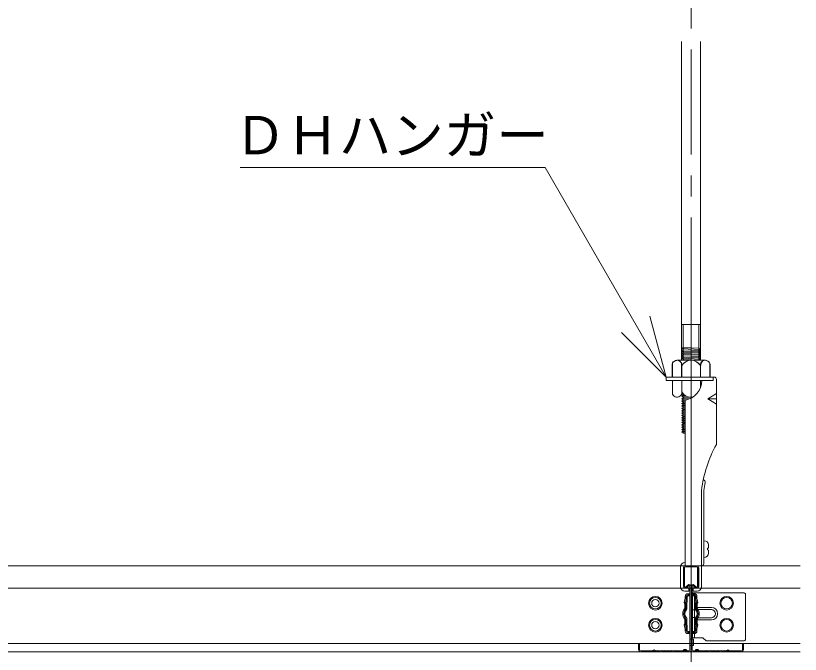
# Model space of a CAD drawing. Units: millimetres at full size, sheet at 1:10; details may follow other scales. Extents: x -2077 to 2023, y -1433 to 1417.
# Drawn here: x 1315.4 to 1689.5, y -958.1 to -653.6 of the extents above; entities that cross this region are included whole.
import ezdxf
from ezdxf.enums import TextEntityAlignment as Align

# ---------------------------------------------------------------- set-up
doc = ezdxf.new("R2010")
doc.units = ezdxf.units.MM
doc.header["$LTSCALE"] = 10
doc.linetypes.add('CHAIN1', pattern=[8, 5, -1, 1, -1])
doc.layers.add('1-0_断面', color=7, linetype='Continuous', lineweight=9)
doc.layers.add('1-2_文字', color=7, linetype='Continuous', lineweight=9)
doc.styles.add('ＭＳ ゴシック', font='')
doc.styles.get('ＭＳ ゴシック').set_extended_font_data('MS Gothic')

msp = doc.modelspace()

# ---------------------------------------------------------------- linework, layer by layer
at = {"layer": '1-0_断面', "color": 4, "linetype": 'CHAIN1'}
msp.add_line((1637.35, -109.77), (1637.35, -999.44), dxfattribs=at)
at = {"layer": '1-0_断面'}
for p, q in [((1632.85, -800.9), (1632.85, -665.9)), ((1641.85, -800.9), (1641.85, -665.9)), ((1637.35, -932.41), (1637.35, -786.54)), ((1632.85, -800.9), (1632.85, -817.9)), ((1633.65, -800.9), (1633.65, -817.9)), ((1641.05, -800.9), (1641.05, -817.9)), ((1632.95, -812.34), (1633.75, -812.92)), ((1632.95, -813.49), (1633.75, -814.07)), ((1632.95, -814.64), (1633.75, -815.22)), ((1641.95, -812.7), (1641.15, -813.22)), ((1641.95, -813.85), (1641.15, -814.37)), ((1641.95, -815), (1641.15, -815.52)), ((1644.1, -817.9), (1630.6, -817.9)), ((1630.7, -817.9), (1644.2, -817.9)), ((1632.95, -815.79), (1633.75, -816.37)), ((1632.95, -816.94), (1633.75, -817.52)), ((1641.95, -816.15), (1641.15, -816.67)), ((1641.95, -817.3), (1641.15, -817.82)), ((1641.26, -817.9), (1641.15, -817.82)), ((1628.35, -819.93), (1628.35, -825.9)), ((1628.45, -819.93), (1628.45, -825.9)), ((1632.85, -820.4), (1632.85, -825.9)), ((1632.95, -820.4), (1632.95, -825.9)), ((1641.85, -820.4), (1641.85, -825.9)), ((1641.95, -820.4), (1641.95, -825.9)), ((1646.35, -819.93), (1646.35, -825.9)), ((1646.45, -819.93), (1646.45, -825.9)), ((1647.85, -825.9), (1647.85, -827.5)), ((1647.85, -827.5), (1625.45, -827.5)), ((1628.45, -833.48), (1628.45, -827.5)), ((1632.95, -833), (1632.95, -827.5)), ((1641.95, -830.57), (1641.95, -827.5)), ((1649.45, -826.9), (1649.45, -858)), ((1632.95, -833.93), (1633.4, -833.61)), ((1632.95, -833.93), (1633.66, -833.9)), ((1632.95, -835.08), (1633.75, -834.5)), ((1632.95, -835.08), (1635.18, -834.99)), ((1632.95, -835.08), (1633.75, -835.65)), ((1632.95, -836.23), (1633.75, -835.65)), ((1632.95, -836.23), (1637.15, -836.06)), ((1632.95, -837.38), (1633.75, -836.8)), ((1632.95, -837.38), (1634.55, -837.32)), ((1633.75, -835.65), (1637.45, -835.5)), ((1634.55, -836.9), (1634.55, -915.9)), ((1645.43, -836.25), (1649.43, -836.25)), ((1632.95, -838.53), (1633.75, -837.95)), ((1632.95, -838.53), (1634.55, -838.47)), ((1632.95, -839.68), (1633.75, -839.1)), ((1632.95, -839.68), (1634.55, -839.62)), ((1632.95, -840.83), (1633.75, -840.25)), ((1632.95, -840.83), (1634.55, -840.77)), ((1632.95, -840.83), (1633.69, -841.36)), ((1632.95, -841.93), (1633.75, -841.35)), ((1633.69, -841.36), (1634.55, -841.32)), ((1632.95, -841.93), (1634.55, -841.87)), ((1632.95, -843.08), (1633.75, -842.5)), ((1632.95, -843.08), (1634.55, -843.02)), ((1632.95, -843.08), (1633.69, -843.6)), ((1632.95, -844.18), (1633.75, -843.6)), ((1632.95, -844.18), (1634.55, -844.12)), ((1632.95, -845.33), (1633.75, -844.75)), ((1632.95, -845.33), (1634.55, -845.27)), ((1633.69, -843.6), (1634.55, -843.57)), ((1632.95, -845.33), (1633.69, -845.85)), ((1632.95, -846.43), (1633.75, -845.85)), ((1632.95, -846.43), (1634.55, -846.37)), ((1632.95, -847.58), (1633.75, -847)), ((1632.95, -847.58), (1634.55, -847.52)), ((1632.95, -847.58), (1633.69, -848.1)), ((1632.95, -848.68), (1633.75, -848.1)), ((1632.95, -848.68), (1634.55, -848.62)), ((1633.69, -845.85), (1634.55, -845.82)), ((1633.69, -848.1), (1634.55, -848.07)), ((1632.95, -849.83), (1633.75, -849.25)), ((1632.95, -849.83), (1634.55, -849.77)), ((1632.95, -849.83), (1633.69, -850.35)), ((1632.95, -850.93), (1633.75, -850.35)), ((1632.95, -850.93), (1634.55, -850.86)), ((1632.95, -852.08), (1633.75, -851.5)), ((1632.95, -852.08), (1634.55, -852.01)), ((1632.95, -852.08), (1633.69, -852.6)), ((1633.69, -850.35), (1634.55, -850.32)), ((1633.69, -852.6), (1634.55, -852.57)), ((1642.35, -879.9), (1642.35, -925.9)), ((1643.45, -879.97), (1643.45, -914.8)), ((1643.65, -903.9), (1643.45, -903.9)), ((1645.15, -907.7), (1645.15, -908.1)), ((1645.65, -907.4), (1645.45, -907.4)), ((1645.65, -908.4), (1645.45, -908.4)), ((1645.65, -905.9), (1645.65, -907.4)), ((1645.65, -908.4), (1645.65, -909.9)), ((1643.65, -911.9), (1643.45, -911.9)), ((724.55, -915.9), (1689.45, -915.9)), ((1632.35, -916.3), (1632.35, -925.9)), ((1634.55, -914.3), (1634.35, -914.3)), ((1634.55, -915.9), (1634.45, -915.9)), ((1642.35, -915.9), (1634.55, -915.9)), ((1634.7, -915.9), (1640, -915.9)), ((1640.75, -915.9), (1640.75, -925.8)), ((1633.7, -916.9), (1633.7, -925.5)), ((1633.95, -916.4), (1633.95, -925.8)), ((1634.2, -925.5), (1634.2, -916.9)), ((1634.7, -916.4), (1640, -916.4)), ((1640.5, -925.5), (1640.5, -916.9)), ((1641, -916.9), (1641, -925.5)), ((-253.81, -926.5), (1689.45, -926.5)), ((1634.45, -926.3), (1636.35, -926.3)), ((1635.08, -925.84), (1635.82, -925.1)), ((1635.41, -926.21), (1636.17, -925.45)), ((1636.35, -926.3), (1636.35, -927.9)), ((1636.85, -925.73), (1636.85, -955.9)), ((1637.35, -925.73), (1637.35, -955.9)), ((1637.85, -925.73), (1637.85, -955.9)), ((1640.25, -926.3), (1638.35, -926.3)), ((1638.35, -926.3), (1638.35, -927.9)), ((1639.3, -926.21), (1638.54, -925.45)), ((1639.63, -925.84), (1638.89, -925.1)), ((1636.35, -927.9), (1634.35, -927.9)), ((1634.52, -931.37), (1634.55, -930.46)), ((1635.01, -931.7), (1635.05, -930.48)), ((1635.37, -936.19), (1635.55, -930.49)), ((1635.85, -929.2), (1636.85, -929.2)), ((1635.85, -929.7), (1636.85, -929.7)), ((1635.85, -930.2), (1636.85, -930.2)), ((1638.86, -929.2), (1637.85, -929.2)), ((1638.86, -929.7), (1637.85, -929.7)), ((1638.86, -930.2), (1637.85, -930.2)), ((1639.15, -928.7), (1638.05, -928.7)), ((1638.05, -928.7), (1638.05, -950.2)), ((1638.05, -930.2), (1639.05, -930.2)), ((1640.35, -927.9), (1638.35, -927.9)), ((1639.05, -950.2), (1639.05, -928.7)), ((1639.15, -928.7), (1662.35, -928.7)), ((1639.34, -936.19), (1639.16, -930.49)), ((1639.7, -931.7), (1639.66, -930.48)), ((1640.19, -931.37), (1640.16, -930.46)), ((1663.35, -929.7), (1663.35, -950.7)), ((1634.16, -933.37), (1634.52, -931.37)), ((1634.44, -933.89), (1634.16, -933.37)), ((1634.71, -933.37), (1634.16, -933.37)), ((1634.37, -936.16), (1634.44, -933.89)), ((1634.75, -933.89), (1634.44, -933.89)), ((1634.52, -931.37), (1635.02, -931.37)), ((1634.65, -933.7), (1635.01, -931.7)), ((1634.93, -934.22), (1634.65, -933.7)), ((1635.15, -933.7), (1634.65, -933.7)), ((1634.87, -936.18), (1634.93, -934.22)), ((1635.43, -934.22), (1634.93, -934.22)), ((1635.51, -931.7), (1635.01, -931.7)), ((1635.15, -933.7), (1635.51, -931.7)), ((1635.43, -934.22), (1635.15, -933.7)), ((1639.2, -931.7), (1639.7, -931.7)), ((1639.55, -933.7), (1639.2, -931.7)), ((1639.28, -934.22), (1639.55, -933.7)), ((1639.28, -934.22), (1639.78, -934.22)), ((1639.55, -933.7), (1640.05, -933.7)), ((1640.19, -931.37), (1639.69, -931.37)), ((1640.05, -933.7), (1639.7, -931.7)), ((1639.78, -934.22), (1640.05, -933.7)), ((1639.84, -936.18), (1639.78, -934.22)), ((1639.96, -933.89), (1640.27, -933.89)), ((1640, -933.37), (1640.54, -933.37)), ((1640.54, -933.37), (1640.19, -931.37)), ((1640.27, -933.89), (1640.54, -933.37)), ((1640.34, -936.16), (1640.27, -933.89)), ((1639.05, -936.9), (1638.05, -936.9)), ((1647.05, -935.7), (1639.05, -935.7)), ((1647.05, -936.7), (1639.05, -936.7)), ((1634.37, -941.25), (1634.44, -943.51)), ((1634.87, -941.23), (1634.75, -940.93)), ((1634.87, -941.23), (1634.93, -943.19)), ((1635.37, -941.21), (1635.55, -946.91)), ((1638.05, -940.5), (1639.05, -940.5)), ((1647.05, -940.7), (1639.05, -940.7)), ((1647.05, -941.7), (1639.05, -941.7)), ((1639.34, -941.21), (1639.16, -946.91)), ((1639.84, -941.23), (1639.78, -943.19)), ((1640.34, -941.25), (1640.27, -943.51)), ((1634.44, -943.51), (1634.16, -944.03)), ((1634.71, -944.03), (1634.16, -944.03)), ((1634.16, -944.03), (1634.52, -946.03)), ((1634.75, -943.51), (1634.44, -943.51)), ((1634.52, -946.03), (1635.02, -946.03)), ((1634.52, -946.03), (1634.55, -946.94)), ((1634.93, -943.19), (1634.65, -943.7)), ((1635.15, -943.7), (1634.65, -943.7)), ((1634.65, -943.7), (1635.01, -945.7)), ((1635.43, -943.19), (1634.93, -943.19)), ((1635.51, -945.7), (1635.01, -945.7)), ((1635.01, -945.7), (1635.05, -946.93)), ((1635.43, -943.19), (1635.15, -943.7)), ((1635.15, -943.7), (1635.51, -945.7)), ((1639.55, -943.7), (1639.2, -945.7)), ((1639.2, -945.7), (1639.7, -945.7)), ((1639.28, -943.19), (1639.55, -943.7)), ((1639.28, -943.19), (1639.78, -943.19)), ((1639.55, -943.7), (1640.05, -943.7)), ((1639.7, -945.7), (1639.66, -946.93)), ((1640.19, -946.03), (1639.69, -946.03)), ((1640.05, -943.7), (1639.7, -945.7)), ((1639.78, -943.19), (1640.05, -943.7)), ((1639.96, -943.51), (1640.27, -943.51)), ((1640, -944.03), (1640.54, -944.03)), ((1640.19, -946.03), (1640.16, -946.94)), ((1640.54, -944.03), (1640.19, -946.03)), ((1640.27, -943.51), (1640.54, -944.03)), ((1635.85, -947.2), (1636.85, -947.2)), ((1635.85, -947.7), (1636.85, -947.7)), ((1635.85, -948.2), (1636.85, -948.2)), ((1638.86, -947.2), (1637.85, -947.2)), ((1638.86, -947.7), (1637.85, -947.7)), ((1638.86, -948.2), (1637.85, -948.2)), ((1638.05, -947.2), (1639.05, -947.2)), ((1689.45, -952.9), (-253.81, -952.9)), ((1612.35, -955.9), (1612.35, -952.9)), ((1636.85, -950.8), (1638.55, -950.8)), ((1638.55, -953.8), (1638.55, -950.8)), ((1661.85, -952.9), (1661.85, -955.9)), ((1662.35, -952.9), (1661.85, -952.9)), ((1662.35, -955.9), (1662.35, -952.9)), ((1689.45, -956.9), (-253.81, -956.9)), ((1613.35, -956.4), (1619.08, -956.4)), ((1613.35, -956.9), (1619.08, -956.9)), ((1619.36, -956.21), (1619.22, -956.34)), ((1619.71, -956.56), (1619.58, -956.7)), ((1620, -956.56), (1620.13, -956.7)), ((1620.49, -956.34), (1620.35, -956.21)), ((1620.79, -956.4), (1620.63, -956.4)), ((1620.79, -956.9), (1620.63, -956.9)), ((1621.92, -956.4), (1622.49, -956.4)), ((1621.92, -956.9), (1622.49, -956.9)), ((1623.62, -956.4), (1624.19, -956.4)), ((1624.19, -956.9), (1623.62, -956.9)), ((1625.32, -956.4), (1625.89, -956.4)), ((1625.89, -956.9), (1625.32, -956.9)), ((1627.02, -956.4), (1627.59, -956.4)), ((1627.02, -956.9), (1627.59, -956.9)), ((1628.72, -956.4), (1629.29, -956.4)), ((1629.29, -956.9), (1628.72, -956.9)), ((1633.3, -956.4), (1630.42, -956.4)), ((1630.42, -956.9), (1633.29, -956.9)), ((1633.61, -956.26), (1633.77, -956.07)), ((1634.15, -956.4), (1633.99, -956.58)), ((1634.76, -956.4), (1634.92, -956.58)), ((1635.3, -956.26), (1635.14, -956.07)), ((1636.35, -956.4), (1635.61, -956.4)), ((1635.61, -956.9), (1636.35, -956.9)), ((1636.85, -953.8), (1638.55, -953.8)), ((1637.35, -963.1), (1637.35, -956.9)), ((1638.35, -956.4), (1639.1, -956.4)), ((1639.1, -956.9), (1638.35, -956.9)), ((1639.41, -956.26), (1639.57, -956.07)), ((1639.95, -956.4), (1639.79, -956.58)), ((1640.56, -956.4), (1640.72, -956.58)), ((1641.1, -956.26), (1640.94, -956.07)), ((1641.41, -956.4), (1644.29, -956.4)), ((1641.42, -956.9), (1644.29, -956.9)), ((1645.99, -956.4), (1645.42, -956.4)), ((1645.42, -956.9), (1645.99, -956.9)), ((1647.69, -956.4), (1647.12, -956.4)), ((1647.12, -956.9), (1647.69, -956.9)), ((1649.39, -956.4), (1648.82, -956.4)), ((1648.82, -956.9), (1649.39, -956.9)), ((1651.09, -956.4), (1650.52, -956.4)), ((1650.52, -956.9), (1651.09, -956.9)), ((1652.79, -956.4), (1652.22, -956.4)), ((1652.22, -956.9), (1652.79, -956.9)), ((1653.92, -956.4), (1654.08, -956.4)), ((1653.92, -956.9), (1654.08, -956.9)), ((1654.22, -956.34), (1654.36, -956.21)), ((1654.71, -956.56), (1654.58, -956.7)), ((1655, -956.56), (1655.13, -956.7)), ((1655.35, -956.21), (1655.49, -956.34)), ((1661.35, -956.4), (1655.63, -956.4)), ((1661.35, -956.9), (1655.63, -956.9))]:
    msp.add_line(p, q, dxfattribs=at)
for points in [[(1632.85, -800.9), (1641.85, -800.9), (1641.85, -817.9)], [(1632.95, -812.34), (1633.75, -811.77), (1641.15, -812.07)], [(1632.95, -812.34), (1641.95, -812.7), (1641.15, -812.07)], [(1632.95, -813.49), (1633.75, -812.92), (1641.15, -813.22)], [(1632.95, -813.49), (1641.95, -813.85), (1641.15, -813.22)], [(1632.95, -814.64), (1633.75, -814.07), (1641.15, -814.37)], [(1632.95, -814.64), (1641.95, -815), (1641.15, -814.37)], [(1632.95, -815.79), (1633.75, -815.22), (1641.15, -815.52)], [(1632.95, -815.79), (1641.95, -816.15), (1641.15, -815.52)], [(1632.95, -816.94), (1633.75, -816.37), (1641.15, -816.67)], [(1632.95, -816.94), (1641.95, -817.3), (1641.15, -816.67)], [(1633.21, -817.9), (1633.75, -817.52), (1641.15, -817.82)], [(1648.45, -825.9), (1625.45, -825.9), (1625.45, -827.5)], [(1632.95, -833.93), (1633.75, -834.5), (1634.32, -834.48)], [(1649.43, -838.75), (1645.43, -836.25), (1649.43, -833.75)], [(1632.95, -836.23), (1633.75, -836.8), (1635.32, -836.74)], [(1632.95, -837.38), (1633.75, -837.95), (1634.55, -837.92)], [(1632.95, -838.53), (1633.75, -839.1), (1634.55, -839.07)], [(1632.95, -839.68), (1633.75, -840.25), (1634.55, -840.22)], [(1632.95, -841.93), (1633.75, -842.5), (1634.55, -842.47)], [(1632.95, -844.18), (1633.75, -844.75), (1634.55, -844.72)], [(1632.95, -846.43), (1633.75, -847), (1634.55, -846.97)], [(1632.95, -848.68), (1633.75, -849.25), (1634.55, -849.22)], [(1632.95, -850.93), (1633.75, -851.5), (1634.55, -851.47)], [(1612.35, -952.9), (1612.85, -952.9), (1612.85, -955.9)], [(1638.05, -950.2), (1643.05, -950.2), (1644.55, -951.7), (1662.35, -951.7)]]:
    msp.add_lwpolyline(points, dxfattribs=at)
for centre, radius in [((1620.35, -933.7), 3.25), ((1620.35, -933.7), 2.75), ((1654.35, -933.7), 3.25), ((1654.35, -933.7), 2.75), ((1620.35, -933.7), 1.75), ((1620.35, -944.2), 3.25), ((1620.35, -944.2), 2.75), ((1620.35, -944.2), 1.75), ((1654.35, -944.2), 3.25), ((1654.35, -944.2), 2.75)]:
    msp.add_circle(centre, radius, dxfattribs=at)
for centre, radius, start, end in [((1630.6, -820.17), 2.26, 353.9744, 186.0256), ((1630.7, -820.17), 2.26, 353.9744, 173.9748), ((1637.35, -823.2), 5.3, 31.8908, 148.1092), ((1637.45, -823.2), 5.3, 31.8908, 148.1092), ((1644.1, -820.17), 2.26, 353.9744, 186.0256), ((1644.2, -820.17), 2.26, 6.0252, 186.0256), ((1648.45, -826.9), 1, 0, 90), ((1632.94, -827.53), 9.51, 279.7502, 0.1607), ((1630.7, -833.24), 2.26, 186.0252, 6.0256), ((1637.45, -830.2), 5.3, 211.8908, 278.2059), ((1702.84, -887.41), 60.95, 151.1513, 172.9232), ((1642.97, -875.98), 1.1, 345.4248, 78.8), ((1702.84, -887.41), 59.85, 169.2602, 172.8584), ((1643.65, -905.9), 2, 0, 90), ((1645.45, -907.7), 0.3, 90, 180), ((1645.45, -908.1), 0.3, 180, 270), ((1643.65, -909.9), 2, 270, 0), ((1634.35, -916.3), 2, 90, 180), ((1634.7, -916.9), 1, 90, 180), ((1634.45, -916.4), 0.5, 90, 180), ((1640, -916.9), 1, 0, 90), ((1642.35, -914.8), 1.1, 270, 0), ((1634.7, -916.9), 0.5, 90, 180), ((1640, -916.9), 0.5, 0, 90), ((1634.35, -925.9), 2, 180, 270), ((1634.7, -925.5), 1, 180, 315), ((1634.45, -925.8), 0.5, 180, 270), ((1634.7, -925.5), 0.5, 180, 317.848), ((1636.45, -925.73), 0.9, 0, 135), ((1636.45, -925.73), 0.4, 0, 135), ((1638.25, -925.73), 0.9, 45, 180), ((1638.25, -925.73), 0.4, 45, 180), ((1640, -925.5), 1, 225, 0), ((1640, -925.5), 0.5, 222.152, 0), ((1640.25, -925.8), 0.5, 270, 0), ((1640.35, -925.9), 2, 270, 0), ((1635.85, -930.5), 1.3, 90, 178.1981), ((1635.85, -930.5), 0.8, 90, 178.1981), ((1635.85, -930.5), 0.3, 90, 178.1981), ((1638.86, -930.5), 1.3, 1.8018, 90), ((1638.86, -930.5), 0.8, 1.8018, 90), ((1638.86, -930.5), 0.3, 1.8018, 90), ((1662.35, -929.7), 1, 0, 90), ((1637.45, -938.7), 4, 140.5317, 219.4683), ((1637.45, -938.7), 3.5, 140.5317, 219.4683), ((1637.45, -938.7), 3, 140.5317, 219.4683), ((1634.37, -936.16), 0.5, 320.5317, 358.1981), ((1634.37, -936.16), 1, 320.5317, 358.1981), ((1640.34, -936.16), 1, 181.8019, 219.4683), ((1637.25, -938.7), 3, 320.5317, 39.4683), ((1640.34, -936.16), 0.5, 181.8019, 219.4683), ((1637.25, -938.7), 3.5, 320.5317, 39.4683), ((1637.25, -938.7), 4, 320.5317, 39.4683), ((1647.05, -938.7), 3, 270, 90), ((1647.05, -938.7), 2, 270, 90), ((1634.37, -941.25), 1, 1.8018, 39.4683), ((1640.34, -941.25), 1, 140.5317, 178.1981), ((1640.34, -941.25), 0.5, 140.5317, 178.1981), ((1635.85, -946.9), 1.3, 181.8019, 270), ((1635.85, -946.9), 0.8, 181.8019, 270), ((1635.85, -946.9), 0.3, 181.8019, 270), ((1638.86, -946.9), 0.3, 270, 358.1981), ((1638.86, -946.9), 0.8, 270, 358.1981), ((1638.86, -946.9), 1.3, 270, 358.1981), ((1662.35, -950.7), 1, 270, 0), ((1613.35, -955.9), 1, 180, 270), ((1613.35, -955.9), 0.5, 180, 270), ((1619.08, -956.2), 0.2, 270, 315), ((1619.08, -956.2), 0.7, 270, 315), ((1619.85, -956.7), 0.7, 45, 135), ((1619.85, -956.7), 0.2, 45, 135), ((1620.63, -956.2), 0.7, 225, 270), ((1620.63, -956.2), 0.2, 225, 270), ((1620.79, -956.2), 0.2, 270, 308.9424), ((1620.79, -956.2), 0.7, 270, 308.9424), ((1621.35, -956.9), 0.7, 51.0576, 128.9424), ((1621.35, -956.9), 0.2, 53.1301, 128.9424), ((1621.92, -956.2), 0.7, 231.0576, 270), ((1621.92, -956.2), 0.2, 231.0576, 270), ((1622.49, -956.2), 0.2, 270, 308.9424), ((1622.49, -956.2), 0.7, 270, 308.9424), ((1623.05, -956.9), 0.7, 51.0576, 128.9424), ((1623.05, -956.9), 0.2, 51.0576, 126.8699), ((1623.62, -956.2), 0.7, 231.0576, 270), ((1623.62, -956.2), 0.2, 231.0576, 270), ((1624.19, -956.2), 0.2, 270, 308.9424), ((1624.19, -956.2), 0.7, 270, 308.9424), ((1624.75, -956.9), 0.7, 51.0576, 128.9424), ((1624.75, -956.9), 0.2, 51.0576, 126.8699), ((1625.32, -956.2), 0.7, 231.0576, 270), ((1625.32, -956.2), 0.2, 231.0576, 270), ((1625.89, -956.2), 0.2, 270, 308.9424), ((1625.89, -956.2), 0.7, 270, 308.9424), ((1626.45, -956.9), 0.7, 51.0576, 128.9424), ((1626.45, -956.9), 0.2, 51.0576, 126.8699), ((1627.02, -956.2), 0.7, 231.0576, 270), ((1627.02, -956.2), 0.2, 231.0576, 270), ((1627.59, -956.2), 0.2, 270, 308.9424), ((1627.59, -956.2), 0.7, 270, 308.9424), ((1628.15, -956.9), 0.7, 51.0576, 128.9424), ((1628.15, -956.9), 0.2, 51.0576, 126.8699), ((1628.72, -956.2), 0.7, 231.0576, 270), ((1628.72, -956.2), 0.2, 231.0576, 270), ((1629.29, -956.2), 0.2, 270, 308.9424), ((1629.29, -956.2), 0.7, 270, 308.9424), ((1629.85, -956.9), 0.7, 51.0576, 128.9424), ((1629.85, -956.9), 0.2, 51.0576, 126.8699), ((1630.42, -956.2), 0.7, 231.0576, 270), ((1630.42, -956.2), 0.2, 231.0576, 270), ((1633.3, -956), 0.4, 270, 320), ((1633.3, -956), 0.9, 270, 320), ((1634.45, -956.65), 0.9, 40, 140), ((1634.45, -956.65), 0.4, 40, 140), ((1635.61, -956), 0.9, 220, 270), ((1635.61, -956), 0.4, 220, 270), ((1636.35, -955.9), 1, 270, 0), ((1636.35, -955.9), 0.5, 270, 0), ((1638.35, -955.9), 1, 180, 270), ((1638.35, -955.9), 0.5, 180, 270), ((1639.1, -956), 0.4, 270, 320), ((1639.1, -956), 0.9, 270, 320), ((1640.25, -956.65), 0.9, 40, 140), ((1640.25, -956.65), 0.4, 40, 140), ((1641.41, -956), 0.9, 220, 270), ((1641.41, -956), 0.4, 220, 270), ((1644.29, -956.2), 0.2, 270, 308.9424), ((1644.29, -956.2), 0.7, 270, 308.9424), ((1644.85, -956.9), 0.7, 51.0576, 128.9424), ((1644.85, -956.9), 0.2, 53.1301, 128.9424), ((1645.42, -956.2), 0.7, 231.0576, 270), ((1645.42, -956.2), 0.2, 231.0576, 270), ((1645.99, -956.2), 0.2, 270, 308.9424), ((1645.99, -956.2), 0.7, 270, 308.9424), ((1646.55, -956.9), 0.7, 51.0576, 128.9424), ((1646.55, -956.9), 0.2, 53.1301, 128.9424), ((1647.12, -956.2), 0.7, 231.0576, 270), ((1647.12, -956.2), 0.2, 231.0576, 270), ((1647.69, -956.2), 0.2, 270, 308.9424), ((1647.69, -956.2), 0.7, 270, 308.9424), ((1648.25, -956.9), 0.7, 51.0576, 128.9424), ((1648.25, -956.9), 0.2, 53.1301, 128.9424), ((1648.82, -956.2), 0.7, 231.0576, 270), ((1648.82, -956.2), 0.2, 231.0576, 270), ((1649.39, -956.2), 0.2, 270, 308.9424), ((1649.39, -956.2), 0.7, 270, 308.9424), ((1649.95, -956.9), 0.7, 51.0576, 128.9424), ((1649.95, -956.9), 0.2, 53.1301, 128.9424), ((1650.52, -956.2), 0.7, 231.0576, 270), ((1650.52, -956.2), 0.2, 231.0576, 270), ((1651.09, -956.2), 0.2, 270, 308.9424), ((1651.09, -956.2), 0.7, 270, 308.9424), ((1651.65, -956.9), 0.7, 51.0576, 128.9424), ((1651.65, -956.9), 0.2, 53.1301, 128.9424), ((1652.22, -956.2), 0.7, 231.0576, 270), ((1652.22, -956.2), 0.2, 231.0576, 270), ((1652.79, -956.2), 0.2, 270, 308.9424), ((1652.79, -956.2), 0.7, 270, 308.9424), ((1653.35, -956.9), 0.7, 51.0576, 128.9424), ((1653.35, -956.9), 0.2, 51.0576, 126.8699), ((1653.92, -956.2), 0.7, 231.0576, 270), ((1653.92, -956.2), 0.2, 231.0576, 270), ((1654.08, -956.2), 0.2, 270, 315), ((1654.08, -956.2), 0.7, 270, 315), ((1654.85, -956.7), 0.7, 45, 135), ((1654.85, -956.7), 0.2, 45, 135), ((1655.63, -956.2), 0.7, 225, 270), ((1655.63, -956.2), 0.2, 225, 270), ((1661.35, -955.9), 0.5, 270, 0), ((1661.35, -955.9), 1, 270, 0)]:
    msp.add_arc(centre, radius, start, end, dxfattribs=at)
at = {"layer": '1-2_文字'}
for p, q in [((1422.44, -726.02), (1567.79, -726.02)), ((1567.79, -726.02), (1625.45, -825.9)), ((1625.45, -825.9), (1617.69, -796.92)), ((1625.45, -825.9), (1604.24, -804.69))]:
    msp.add_line(p, q, dxfattribs=at)

# ---------------------------------------------------------------- texts
at = {"layer": '1-2_文字', "style": 'ＭＳ ゴシック'}
msp.add_text('ＤＨハンガー', height=18.33, dxfattribs=at).set_placement((1419.45, -725.25), align=Align.BOTTOM_LEFT)

doc.saveas('drawing.dxf')
